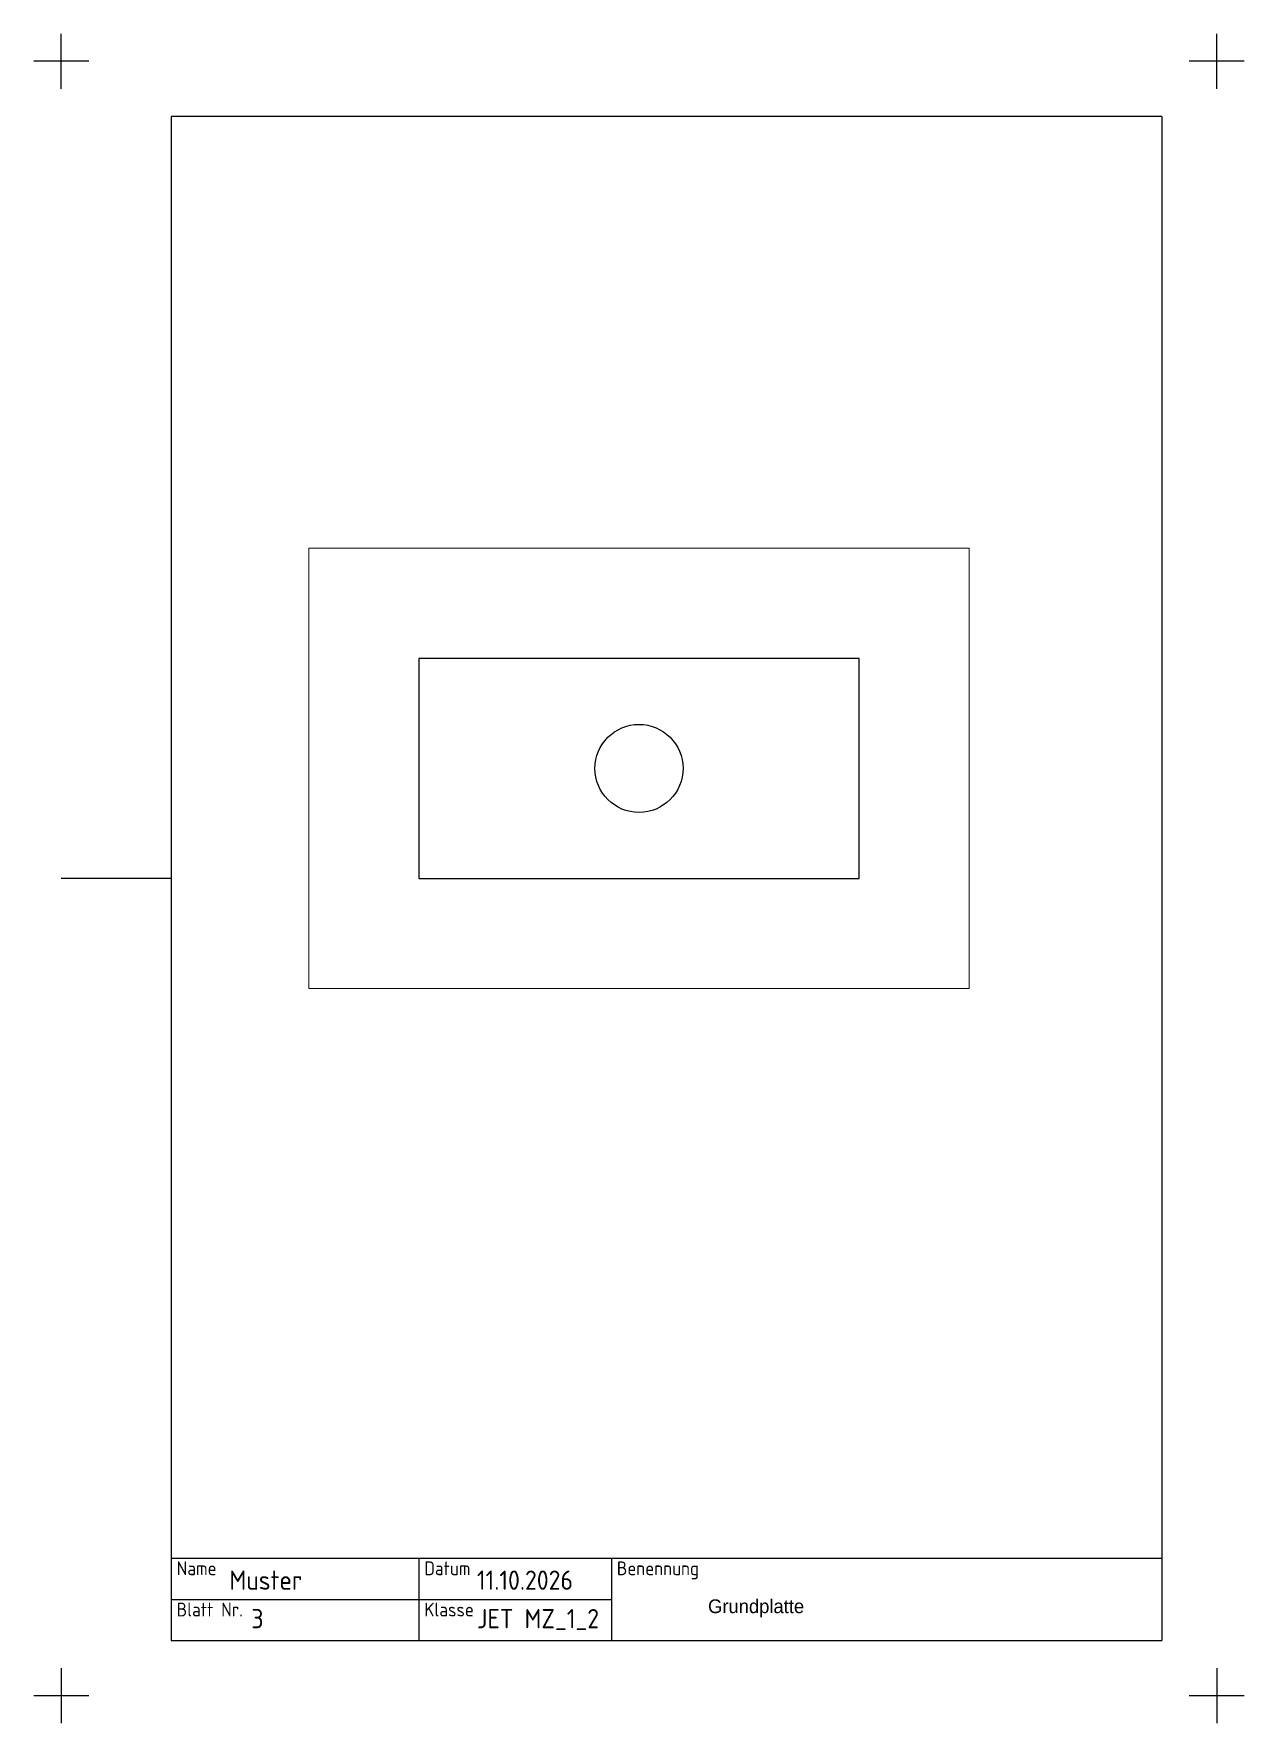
# Paper-space layout 'Blatt' of a CAD drawing. Header units: millimetres. Extents: x -5 to 215, y -5 to 302.
# The model-space entities are those that its viewports show. They can reach past a viewport. Long polylines and large blocks are cut down to what shows.
import ezdxf
from ezdxf.enums import TextEntityAlignment as Align

# ---------------------------------------------------------------- set-up
doc = ezdxf.new("R2018")
doc.units = ezdxf.units.MM
doc.layers.add('Schriftkopf', color=1, linetype='Continuous')
doc.layers.add('VIEWPORTS', color=7, linetype='Continuous')
doc.styles.add('Texte-MB-3.5', font='isocp.shx', dxfattribs={"height": 3.5})

# ---------------------------------------------------------------- blocks, each defined once
blk = doc.blocks.new('A4-PLR_m_kleinem_SK_BBRZ-MB')
at = {"color": 4}
for p, q in [((0, 292), (0, 302)), ((210, 292), (210, 302)), ((5, 297), (-5, 297)), ((215, 297), (205, 297)), ((20, 148.5), (0, 148.5)), ((65, 25), (65, 10)), ((100, 25), (100, 10)), ((20, 17.5), (100, 17.5)), ((0, 5), (0, -5)), ((210, 5), (210, -5)), ((5, 0), (-5, 0)), ((215, 0), (205, 0))]:
    blk.add_line(p, q, dxfattribs=at)
for p, q in [((200, 287), (20, 287)), ((20, 287), (20, 10)), ((200, 287), (200, 10)), ((20, 25), (200, 25)), ((20, 10), (200, 10))]:
    blk.add_line(p, q)
at = {"color": 4, "char_height": 2.5, "attachment_point": 1}
for s, insert, width in [('{\\Fisocp|c0;Name}', (20.97, 24.4), 7.8099), ('{\\Fisocp|c0;Datum}', (65.97, 24.4), 7.8099), ('{\\Fisocp|c0;Benennung}', (100.97, 24.4), 7.8099), ('{\\Fisocp|c0;Blatt Nr.}', (20.97, 16.9), 14.7256), ('{\\Fisocp|c0;Klasse}', (65.97, 16.9), 7.8099)]:
    blk.add_mtext(s, dxfattribs=dict(at, insert=insert, width=width))
at = {"layer": 'Schriftkopf', "color": 3, "style": 'Texte-MB-3.5'}
for tag, p in [('NAME', (30.55, 21)), ('DATUM', (75.55, 21)), ('BLATT-NR', (34.55, 14)), ('KLASSE', (75.55, 14))]:
    blk.add_attdef(tag, text='', height=3.5, dxfattribs=at).set_placement(p, align=Align.MIDDLE_LEFT)
at = {"layer": 'Schriftkopf', "color": 3, "lineweight": 30, "flags": 104}
blk.add_attdef('BENENNUNG', text='', height=3.5, dxfattribs=at).set_placement((117.55, 17.5), align=Align.MIDDLE_LEFT)

msp = doc.modelspace()

# ---------------------------------------------------------------- linework, layer by layer
msp.add_lwpolyline([(0, 0), (80, 0), (80, 40), (0, 40)], close=True)
msp.add_circle((40, 20), 8)

psp = doc.layouts.new('Blatt')

# ---------------------------------------------------------------- block references
ref = psp.add_blockref('A4-PLR_m_kleinem_SK_BBRZ-MB', (0, 0))
ref.add_attrib('NAME', 'Muster', dxfattribs={"layer": 'Schriftkopf', "color": 3, "height": 3.5, "style": 'Texte-MB-3.5'}).set_placement((30.55, 21), align=Align.MIDDLE_LEFT)
ref.add_attrib('BLATT-NR', '3', dxfattribs={"layer": 'Schriftkopf', "color": 3, "height": 3.5, "style": 'Texte-MB-3.5'}).set_placement((34.55, 14), align=Align.MIDDLE_LEFT)
ref.add_attrib('DATUM', '11.10.2026', dxfattribs={"layer": 'Schriftkopf', "color": 3, "height": 3.5, "style": 'Texte-MB-3.5'}).set_placement((75.55, 21), align=Align.MIDDLE_LEFT)
lines = psp.add_mtext('Grundplatte', dxfattribs={"layer": 'Schriftkopf', "color": 3, "insert": (117.55, 17.5), "char_height": 2.5, "attachment_point": 1})
ref.add_attrib('BENENNUNG', '', (117.55, 17.5), dxfattribs={"flags": 104}).embed_mtext(lines)
ref.add_attrib('KLASSE', 'JET MZ_1_2', dxfattribs={"layer": 'Schriftkopf', "color": 3, "height": 3.5, "style": 'Texte-MB-3.5'}).set_placement((75.55, 14), align=Align.MIDDLE_LEFT)

# ---------------------------------------------------------------- viewports
at = {"layer": 'VIEWPORTS'}
psp.add_viewport(center=(105, 168.5), size=(120, 80), view_center_point=(40, 20), view_height=80, dxfattribs=at)

doc.saveas('drawing.dxf')
